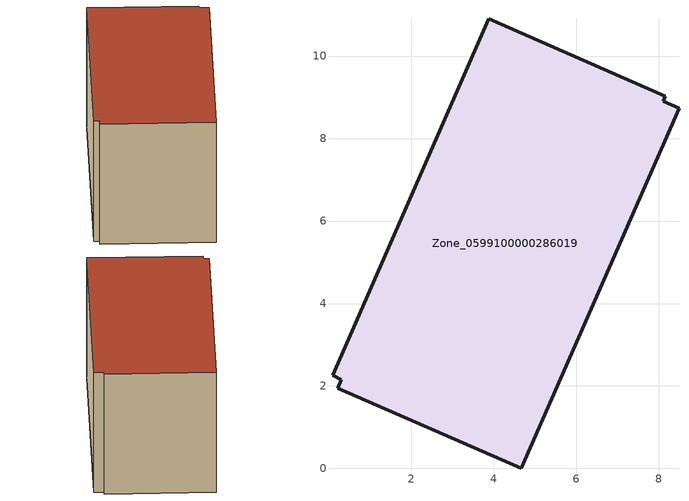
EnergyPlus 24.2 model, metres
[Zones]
Zone_0599100000286019
 floor ground (C_G): 8.12,8.91 8.49,8.73 4.67,0 0.23,1.95 0.3,2.16 0.09,2.26 3.88,10.91 8.16,9.03 z0
 wall outside (C_F): 0.23,1.95 4.67,0 8.49,8.73 8.12,8.91 8.16,9.03 3.88,10.91 0.09,2.26 0.3,2.16 0.23,1.95 z0:5.79
 roof outside (C_R): 8.16,9.03 3.88,10.91 0.09,2.26 0.3,2.16 0.23,1.95 4.67,0 8.49,8.73 8.12,8.91 z5.79
[BUILDING]
Pand.0599100000286019: North Axis=0; Terrain=City; Loads Convergence Tolerance Value=0.04; Temperature Convergence Tolerance Value=0.4; Solar Distribution=FullExterior; Maximum Number of Warmup Days=25; Minimum Number of Warmup Days=1
[Site:Location]
Rotterdam.The.Hague.AP_ZH_NLD Design_Conditions: Latitude=51.96; Longitude=4.45; Time Zone=1; Elevation=-4.5
[SITE:GROUNDTEMPERATURE:BUILDINGSURFACE]
18, 18, 18, 18, 18, 18, 18, 18, 18, 18, 18, 18
[MATERIAL] Thermal Absorptance=0.9; Solar Absorptance=0.7; Visible Absorptance=0.7
Name | Roughness | Thickness | Conductivity | Density | Specific Heat
G.TI.1975-1991 | MediumSmooth | 0.15 | 0.288461 | 540 | 1210
F.TI.1975-1991 | Rough | 0.3 | 0.230769 | 1920 | 840
R.TI.1975-1991 | MediumRough | 0.2 | 0.153846 | 1500 | 1000
[CONSTRUCTION]
C_G: G.TI.1975-1991
C_F: F.TI.1975-1991
C_R: R.TI.1975-1991
[ZONE]
Zone_0599100000286019: Type=1; Multiplier=1; Ceiling Height=Autocalculate; Volume=Autocalculate; Floor Area=autocalculate; Part of Total Floor Area=Yes
[ZONEINFILTRATION:DESIGNFLOWRATE]
Infil_Zone_0599100000286019: Zone or ZoneList or Space or SpaceList=Zone_0599100000286019; Schedule=AlwaysOn; Design Flow Rate Calculation Method=Flow/Area; Flow Rate per Floor Area=0.003; Constant Term Coefficient=1; Temperature Term Coefficient=0; Velocity Term Coefficient=0; Velocity Squared Term Coefficient=0
[HVACTEMPLATE:ZONE:IDEALLOADSAIRSYSTEM]
Zone_0599100000286019: Maximum Heating Supply Air Temperature=50; Minimum Cooling Supply Air Temperature=13; Maximum Heating Supply Air Humidity Ratio=0.0156; Minimum Cooling Supply Air Humidity Ratio=0.0077; Heating Limit=NoLimit; Cooling Limit=NoLimit; Dehumidification Control Type=ConstantSensibleHeatRatio; Cooling Sensible Heat Ratio=0.7; Dehumidification Setpoint=60; Humidification Control Type=None; Humidification Setpoint=30; Outdoor Air Method=None; Outdoor Air Flow Rate per Person=0.00944; Outdoor Air Flow Rate per Zone Floor Area=0; Outdoor Air Flow Rate per Zone=0; Demand Controlled Ventilation Type=None; Outdoor Air Economizer Type=NoEconomizer; Heat Recovery Type=None; Sensible Heat Recovery Effectiveness=0.7; Latent Heat Recovery Effectiveness=0.65
[ZONECONTROL:THERMOSTAT]
ThermostatControl_Zone_0599100000286019: Zone or ZoneList=Zone_0599100000286019; Control Type Schedule=DualSetpointControlType; Control 1=Thermostat_Zone_0599100000286019; Temperature Difference Between Cutout And Setpoint=0
[THERMOSTATSETPOINT:DUALSETPOINT]
Thermostat_Zone_0599100000286019: Heating Setpoint Temperature Schedule=HeatingSetpoint_Zone_0599100000286019; Cooling Setpoint Temperature Schedule=CoolingSetpoint_Zone_0599100000286019
[SCHEDULE:COMPACT]
HeatingSetpoint_Zone_0599100000286019: Through: 12/31, For: AllDays, Until: 24:00, 21
CoolingSetpoint_Zone_0599100000286019: Through: 12/31, For: AllDays, Until: 24:00, 24
DualSetpointControlType: Through: 12/31, For: AllDays, Until: 24:00, 4
AlwaysOn: Through: 12/31, For: AllDays, Until: 24:00, 1
